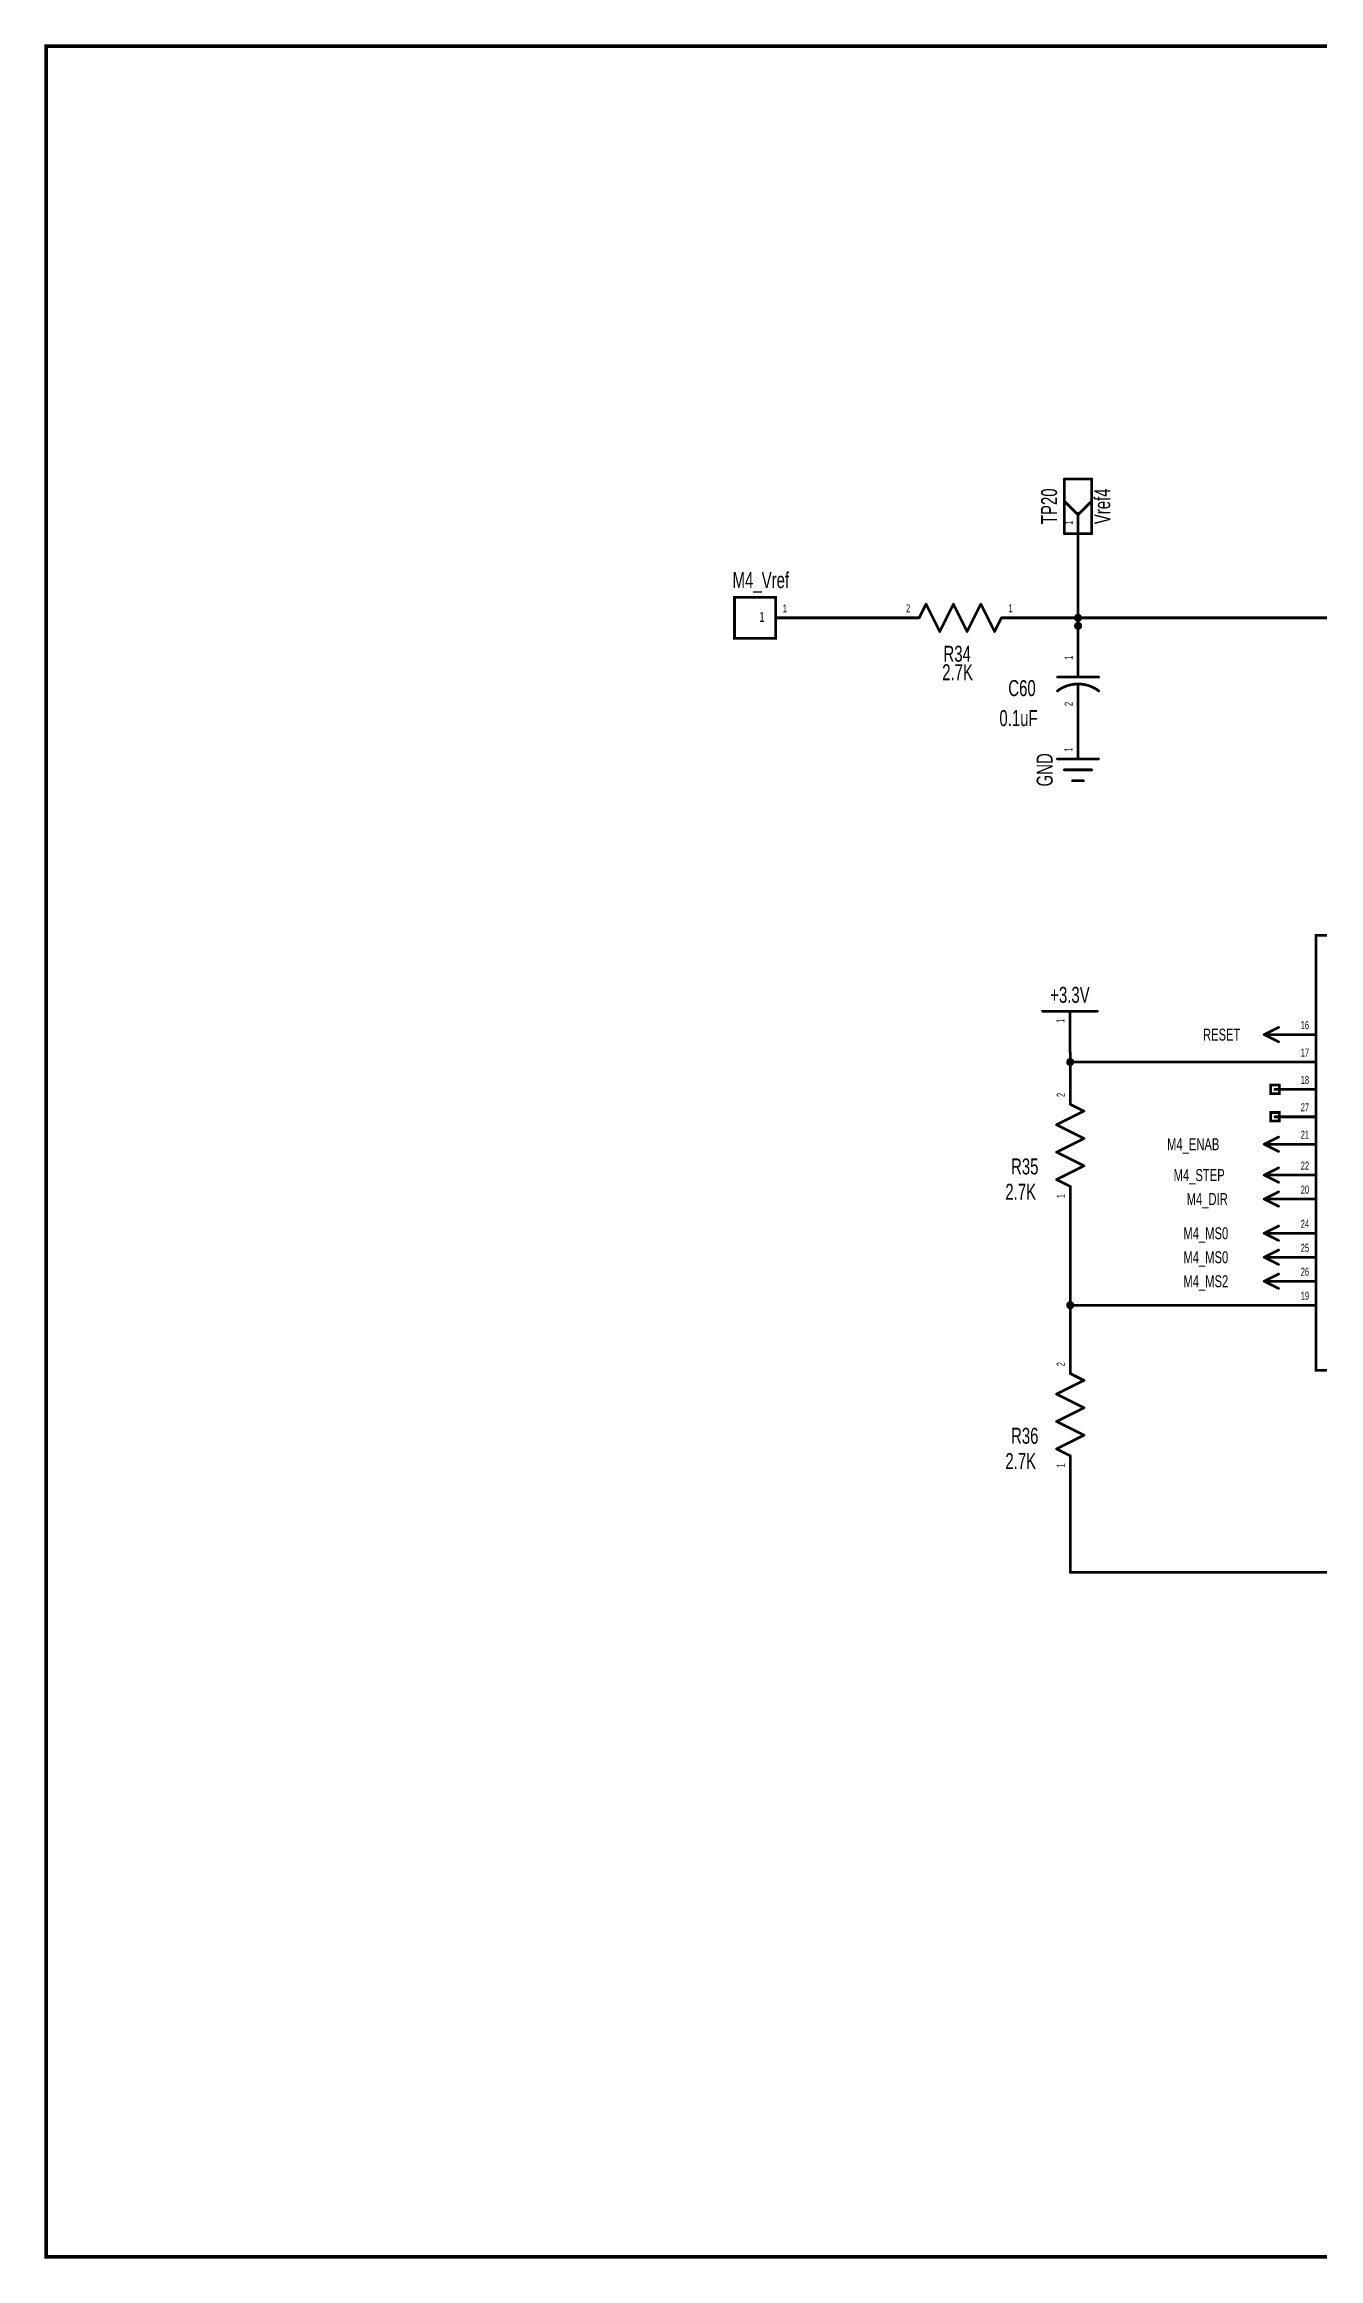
# Model space of a CAD drawing. Extents: x -2.5 to 9, y -2.1 to 6.
# Drawn here: x -2.52 to 2.13, y -2.1 to 5.98 of the extents above; entities that cross this region are included whole.
import ezdxf
from ezdxf.enums import TextEntityAlignment as Align

# ---------------------------------------------------------------- set-up
doc = ezdxf.new("R2010")
doc.units = 0
for name, color, linetype in [('Element', 253, 'CONTINUOUS'), ('Net', 50, 'CONTINUOUS'), ('Pin', 50, 'CONTINUOUS'), ('Titles', 253, 'CONTINUOUS')]:
    doc.layers.add(name, color=color, linetype=linetype)

msp = doc.modelspace()

# ---------------------------------------------------------------- linework, layer by layer
at = {"layer": 'Element', "linetype": 'CONTINUOUS'}
for points, const_width in [([(1.2035, 4.3964), (1.3035, 4.3964)], 0.0098), ([(1.2035, 4.1964), (1.2035, 4.3964)], 0.0098), ([(1.3035, 4.3964), (1.3035, 4.1964)], 0.0098), ([(1.2035, 4.3152), (1.2535, 4.2652)], 0.0098), ([(1.3035, 4.3152), (1.2535, 4.2652)], 0.0098), ([(1.2535, 4.2714), (1.2535, 4.1964)], 0.0098), ([(1.3035, 4.1964), (1.2035, 4.1964)], 0.0098), ([(0.1499, 3.9644), (0, 3.9644), (0, 3.8144), (0.1499, 3.8144), (0.1499, 3.9644)], 0.0098), ([(0.6988, 3.9394), (0.6738, 3.8894)], 0.0098), ([(0.7488, 3.8394), (0.6988, 3.9394)], 0.0098), ([(0.7988, 3.9394), (0.7488, 3.8394)], 0.0098), ([(0.8488, 3.8394), (0.7988, 3.9394)], 0.0098), ([(0.8988, 3.9394), (0.8488, 3.8394)], 0.0098), ([(0.9488, 3.8394), (0.8988, 3.9394)], 0.0098), ([(0.9738, 3.8894), (0.9488, 3.8394)], 0.0098), ([(1.329, 3.6228), (1.3224, 3.6275), (1.3155, 3.6317), (1.3084, 3.6355), (1.301, 3.6387), (1.2934, 3.6416), (1.2857, 3.6439), (1.2778, 3.6457), (1.2699, 3.647), (1.2618, 3.6478), (1.2538, 3.648), (1.2457, 3.6477), (1.2377, 3.647), (1.2297, 3.6457), (1.2218, 3.6439), (1.2141, 3.6415), (1.2065, 3.6387), (1.1992, 3.6354), (1.192, 3.6317), (1.1851, 3.6275), (1.1785, 3.6228)], 0.01), ([(1.1788, 3.673), (1.3288, 3.673)], 0.0098), ([(1.2538, 3.71), (1.2538, 3.673)], 0.0098), ([(1.2538, 3.648), (1.2538, 3.61)], 0.0098), ([(1.1783, 3.3747), (1.3283, 3.3747)], 0.0098), ([(1.2033, 3.3347), (1.3033, 3.3347)], 0.0098), ([(1.2333, 3.2947), (1.2733, 3.2947)], 0.0098), ([(2.122, 2.7309), (2.9845, 2.7309), (2.9845, 1.1434), (2.122, 1.1434), (2.122, 2.7309)], 0.0098), ([(1.124, 2.4539), (1.324, 2.4539)], 0.0098), ([(1.2751, 2.0894), (1.2251, 2.1144)], 0.0098), ([(1.1751, 2.0394), (1.2751, 2.0894)], 0.0098), ([(1.2751, 1.9894), (1.1751, 2.0394)], 0.0098), ([(1.1751, 1.9394), (1.2751, 1.9894)], 0.0098), ([(1.2751, 1.8894), (1.1751, 1.9394)], 0.0098), ([(1.1751, 1.8394), (1.2751, 1.8894)], 0.0098), ([(1.2251, 1.8144), (1.1751, 1.8394)], 0.0098), ([(1.2751, 1.1066), (1.2251, 1.1316)], 0.0098), ([(1.1751, 1.0566), (1.2751, 1.1066)], 0.0098), ([(1.2751, 1.0066), (1.1751, 1.0566)], 0.0098), ([(1.1751, 0.9566), (1.2751, 1.0066)], 0.0098), ([(1.2751, 0.9066), (1.1751, 0.9566)], 0.0098), ([(1.1751, 0.8566), (1.2751, 0.9066)], 0.0098), ([(1.2251, 0.8316), (1.1751, 0.8566)], 0.0098)]:
    msp.add_lwpolyline(points, dxfattribs=dict(at, const_width=const_width))
for points, const_width in [([(1.201, 4.3964, 1), (1.206, 4.3964, 1), (1.201, 4.3964, 1)], 0.0049), ([(1.201, 4.3964, 1), (1.206, 4.3964, 1), (1.201, 4.3964, 1)], 0.0049), ([(1.301, 4.3964, 1), (1.306, 4.3964, 1), (1.301, 4.3964, 1)], 0.0049), ([(1.301, 4.3964, 1), (1.306, 4.3964, 1), (1.301, 4.3964, 1)], 0.0049), ([(1.201, 4.3152, 1), (1.206, 4.3152, 1), (1.201, 4.3152, 1)], 0.0049), ([(1.301, 4.3152, 1), (1.306, 4.3152, 1), (1.301, 4.3152, 1)], 0.0049), ([(1.251, 4.2714, 1), (1.256, 4.2714, 1), (1.251, 4.2714, 1)], 0.0049), ([(1.251, 4.2652, 1), (1.256, 4.2652, 1), (1.251, 4.2652, 1)], 0.0049), ([(1.251, 4.2652, 1), (1.256, 4.2652, 1), (1.251, 4.2652, 1)], 0.0049), ([(1.201, 4.1964, 1), (1.206, 4.1964, 1), (1.201, 4.1964, 1)], 0.0049), ([(1.201, 4.1964, 1), (1.206, 4.1964, 1), (1.201, 4.1964, 1)], 0.0049), ([(1.251, 4.1964, 1), (1.256, 4.1964, 1), (1.251, 4.1964, 1)], 0.0049), ([(1.301, 4.1964, 1), (1.306, 4.1964, 1), (1.301, 4.1964, 1)], 0.0049), ([(1.301, 4.1964, 1), (1.306, 4.1964, 1), (1.301, 4.1964, 1)], 0.0049), ([(0.6714, 3.8894, 1), (0.6763, 3.8894, 1), (0.6714, 3.8894, 1)], 0.0049), ([(0.6964, 3.9394, 1), (0.7013, 3.9394, 1), (0.6964, 3.9394, 1)], 0.0049), ([(0.6964, 3.9394, 1), (0.7013, 3.9394, 1), (0.6964, 3.9394, 1)], 0.0049), ([(0.7964, 3.9394, 1), (0.8013, 3.9394, 1), (0.7964, 3.9394, 1)], 0.0049), ([(0.7964, 3.9394, 1), (0.8013, 3.9394, 1), (0.7964, 3.9394, 1)], 0.0049), ([(0.8964, 3.9394, 1), (0.9013, 3.9394, 1), (0.8964, 3.9394, 1)], 0.0049), ([(0.8964, 3.9394, 1), (0.9013, 3.9394, 1), (0.8964, 3.9394, 1)], 0.0049), ([(0.9714, 3.8894, 1), (0.9763, 3.8894, 1), (0.9714, 3.8894, 1)], 0.0049), ([(0.7464, 3.8394, 1), (0.7513, 3.8394, 1), (0.7464, 3.8394, 1)], 0.0049), ([(0.7464, 3.8394, 1), (0.7513, 3.8394, 1), (0.7464, 3.8394, 1)], 0.0049), ([(0.8464, 3.8394, 1), (0.8513, 3.8394, 1), (0.8464, 3.8394, 1)], 0.0049), ([(0.8464, 3.8394, 1), (0.8513, 3.8394, 1), (0.8464, 3.8394, 1)], 0.0049), ([(0.9464, 3.8394, 1), (0.9513, 3.8394, 1), (0.9464, 3.8394, 1)], 0.0049), ([(0.9464, 3.8394, 1), (0.9513, 3.8394, 1), (0.9464, 3.8394, 1)], 0.0049), ([(1.1763, 3.673, 1), (1.1812, 3.673, 1), (1.1763, 3.673, 1)], 0.0049), ([(1.2513, 3.71, 1), (1.2562, 3.71, 1), (1.2513, 3.71, 1)], 0.0049), ([(1.2513, 3.673, 1), (1.2562, 3.673, 1), (1.2513, 3.673, 1)], 0.0049), ([(1.2513, 3.648, 1), (1.2562, 3.648, 1), (1.2513, 3.648, 1)], 0.0049), ([(1.3263, 3.673, 1), (1.3312, 3.673, 1), (1.3263, 3.673, 1)], 0.0049), ([(1.176, 3.6228, 1), (1.181, 3.6228, 1), (1.176, 3.6228, 1)], 0.005), ([(1.2513, 3.61, 1), (1.2562, 3.61, 1), (1.2513, 3.61, 1)], 0.0049), ([(1.3265, 3.6228, 1), (1.3315, 3.6228, 1), (1.3265, 3.6228, 1)], 0.005), ([(1.1758, 3.3747, 1), (1.1807, 3.3747, 1), (1.1758, 3.3747, 1)], 0.0049), ([(1.2008, 3.3347, 1), (1.2057, 3.3347, 1), (1.2008, 3.3347, 1)], 0.0049), ([(1.3008, 3.3347, 1), (1.3057, 3.3347, 1), (1.3008, 3.3347, 1)], 0.0049), ([(1.3258, 3.3747, 1), (1.3307, 3.3747, 1), (1.3258, 3.3747, 1)], 0.0049), ([(1.2308, 3.2947, 1), (1.2357, 3.2947, 1), (1.2308, 3.2947, 1)], 0.0049), ([(1.2708, 3.2947, 1), (1.2757, 3.2947, 1), (1.2708, 3.2947, 1)], 0.0049), ([(1.1215, 2.4539, 1), (1.1264, 2.4539, 1), (1.1215, 2.4539, 1)], 0.0049), ([(1.3215, 2.4539, 1), (1.3264, 2.4539, 1), (1.3215, 2.4539, 1)], 0.0049), ([(1.2226, 2.1144, 1), (1.2275, 2.1144, 1), (1.2226, 2.1144, 1)], 0.0049), ([(1.1726, 2.0394, 1), (1.1775, 2.0394, 1), (1.1726, 2.0394, 1)], 0.0049), ([(1.1726, 2.0394, 1), (1.1775, 2.0394, 1), (1.1726, 2.0394, 1)], 0.0049), ([(1.2726, 2.0894, 1), (1.2775, 2.0894, 1), (1.2726, 2.0894, 1)], 0.0049), ([(1.2726, 2.0894, 1), (1.2775, 2.0894, 1), (1.2726, 2.0894, 1)], 0.0049), ([(1.1726, 1.9394, 1), (1.1775, 1.9394, 1), (1.1726, 1.9394, 1)], 0.0049), ([(1.1726, 1.9394, 1), (1.1775, 1.9394, 1), (1.1726, 1.9394, 1)], 0.0049), ([(1.2726, 1.9894, 1), (1.2775, 1.9894, 1), (1.2726, 1.9894, 1)], 0.0049), ([(1.2726, 1.9894, 1), (1.2775, 1.9894, 1), (1.2726, 1.9894, 1)], 0.0049), ([(1.2726, 1.8894, 1), (1.2775, 1.8894, 1), (1.2726, 1.8894, 1)], 0.0049), ([(1.2726, 1.8894, 1), (1.2775, 1.8894, 1), (1.2726, 1.8894, 1)], 0.0049), ([(1.1726, 1.8394, 1), (1.1775, 1.8394, 1), (1.1726, 1.8394, 1)], 0.0049), ([(1.1726, 1.8394, 1), (1.1775, 1.8394, 1), (1.1726, 1.8394, 1)], 0.0049), ([(1.2226, 1.8144, 1), (1.2275, 1.8144, 1), (1.2226, 1.8144, 1)], 0.0049), ([(1.2226, 1.1316, 1), (1.2275, 1.1316, 1), (1.2226, 1.1316, 1)], 0.0049), ([(1.1726, 1.0566, 1), (1.1775, 1.0566, 1), (1.1726, 1.0566, 1)], 0.0049), ([(1.1726, 1.0566, 1), (1.1775, 1.0566, 1), (1.1726, 1.0566, 1)], 0.0049), ([(1.2726, 1.1066, 1), (1.2775, 1.1066, 1), (1.2726, 1.1066, 1)], 0.0049), ([(1.2726, 1.1066, 1), (1.2775, 1.1066, 1), (1.2726, 1.1066, 1)], 0.0049), ([(1.2726, 1.0066, 1), (1.2775, 1.0066, 1), (1.2726, 1.0066, 1)], 0.0049), ([(1.2726, 1.0066, 1), (1.2775, 1.0066, 1), (1.2726, 1.0066, 1)], 0.0049), ([(1.1726, 0.9566, 1), (1.1775, 0.9566, 1), (1.1726, 0.9566, 1)], 0.0049), ([(1.1726, 0.9566, 1), (1.1775, 0.9566, 1), (1.1726, 0.9566, 1)], 0.0049), ([(1.2726, 0.9066, 1), (1.2775, 0.9066, 1), (1.2726, 0.9066, 1)], 0.0049), ([(1.2726, 0.9066, 1), (1.2775, 0.9066, 1), (1.2726, 0.9066, 1)], 0.0049), ([(1.1726, 0.8566, 1), (1.1775, 0.8566, 1), (1.1726, 0.8566, 1)], 0.0049), ([(1.1726, 0.8566, 1), (1.1775, 0.8566, 1), (1.1726, 0.8566, 1)], 0.0049), ([(1.2226, 0.8316, 1), (1.2275, 0.8316, 1), (1.2226, 0.8316, 1)], 0.0049)]:
    msp.add_lwpolyline(points, format="xyb", dxfattribs=dict(at, const_width=const_width))
at = {"layer": 'Net', "linetype": 'CONTINUOUS', "const_width": 0.0049}
for points in [[(1.251, 4.1214, 1), (1.256, 4.1214, 1), (1.251, 4.1214, 1)], [(0.2974, 3.8894, 1), (0.3024, 3.8894, 1), (0.2974, 3.8894, 1)], [(0.5214, 3.8894, 1), (0.5263, 3.8894, 1), (0.5214, 3.8894, 1)], [(1.1214, 3.8894, 1), (1.1263, 3.8894, 1), (1.1214, 3.8894, 1)], [(1.2412, 3.8894, 1), (1.2461, 3.8894, 1), (1.2412, 3.8894, 1)], [(1.251, 3.8894, 1), (1.256, 3.8894, 1), (1.251, 3.8894, 1)], [(1.2513, 3.8894, 1), (1.2562, 3.8894, 1), (1.2513, 3.8894, 1)], [(1.2513, 3.8894, 1), (1.2562, 3.8894, 1), (1.2513, 3.8894, 1)], [(1.2415, 3.86, 1), (1.2464, 3.86, 1), (1.2415, 3.86, 1)], [(1.251, 3.86, 1), (1.256, 3.86, 1), (1.251, 3.86, 1)], [(1.251, 3.86, 1), (1.256, 3.86, 1), (1.251, 3.86, 1)], [(1.2513, 3.86, 1), (1.2562, 3.86, 1), (1.2513, 3.86, 1)], [(1.2513, 3.86, 1), (1.2562, 3.86, 1), (1.2513, 3.86, 1)], [(1.2513, 3.5247, 1), (1.2562, 3.5247, 1), (1.2513, 3.5247, 1)], [(1.2513, 3.46, 1), (1.2562, 3.46, 1), (1.2513, 3.46, 1)], [(1.2128, 2.2684, 1), (1.2177, 2.2684, 1), (1.2128, 2.2684, 1)], [(1.2226, 2.3039, 1), (1.2275, 2.3039, 1), (1.2226, 2.3039, 1)], [(1.2226, 2.2684, 1), (1.2275, 2.2684, 1), (1.2226, 2.2684, 1)], [(1.2226, 2.2684, 1), (1.2275, 2.2684, 1), (1.2226, 2.2684, 1)], [(1.9695, 2.2684, 1), (1.9745, 2.2684, 1), (1.9695, 2.2684, 1)], [(1.2226, 1.6644, 1), (1.2275, 1.6644, 1), (1.2226, 1.6644, 1)], [(1.2128, 1.3809, 1), (1.2177, 1.3809, 1), (1.2128, 1.3809, 1)], [(1.2226, 1.3809, 1), (1.2275, 1.3809, 1), (1.2226, 1.3809, 1)], [(1.2226, 1.3809, 1), (1.2275, 1.3809, 1), (1.2226, 1.3809, 1)], [(1.2226, 1.3809, 1), (1.2275, 1.3809, 1), (1.2226, 1.3809, 1)], [(1.9695, 1.3809, 1), (1.9745, 1.3809, 1), (1.9695, 1.3809, 1)], [(1.2226, 1.2816, 1), (1.2275, 1.2816, 1), (1.2226, 1.2816, 1)], [(1.2226, 0.6816, 1), (1.2275, 0.6816, 1), (1.2226, 0.6816, 1)], [(1.2226, 0.406, 1), (1.2275, 0.406, 1), (1.2226, 0.406, 1)], [(1.2226, 0.406, 1), (1.2275, 0.406, 1), (1.2226, 0.406, 1)]]:
    msp.add_lwpolyline(points, format="xyb", dxfattribs=at)
at = {"layer": 'Net', "linetype": 'CONTINUOUS', "const_width": 0.0098}
for points in [[(1.2535, 4.1214), (1.2535, 3.86)], [(0.2999, 3.8894), (0.5238, 3.8894)], [(1.1238, 3.8894), (1.2538, 3.8894)], [(1.2437, 3.8894), (1.2441, 3.8864), (1.2455, 3.8837), (1.2477, 3.8815), (1.2505, 3.8801), (1.2535, 3.8796), (1.2565, 3.8801), (1.2593, 3.8815), (1.2615, 3.8837), (1.2629, 3.8864), (1.2633, 3.8894), (1.2629, 3.8925), (1.2615, 3.8952), (1.2593, 3.8974), (1.2565, 3.8988), (1.2535, 3.8993), (1.2505, 3.8988), (1.2477, 3.8974), (1.2455, 3.8952), (1.2441, 3.8925), (1.2437, 3.8894)], [(2.247, 3.8894), (1.2535, 3.8894)], [(1.2538, 3.8894), (1.2538, 3.86)], [(1.2439, 3.86), (1.2444, 3.857), (1.2458, 3.8542), (1.248, 3.852), (1.2507, 3.8506), (1.2538, 3.8502), (1.2568, 3.8506), (1.2595, 3.852), (1.2617, 3.8542), (1.2631, 3.857), (1.2636, 3.86), (1.2631, 3.863), (1.2617, 3.8658), (1.2595, 3.868), (1.2568, 3.8694), (1.2538, 3.8698), (1.2507, 3.8694), (1.248, 3.868), (1.2458, 3.8658), (1.2444, 3.863), (1.2439, 3.86)], [(1.2535, 3.86), (1.2538, 3.86)], [(1.2538, 3.5247), (1.2538, 3.46)], [(1.2152, 2.2684), (1.2157, 2.2654), (1.2171, 2.2626), (1.2193, 2.2604), (1.222, 2.259), (1.2251, 2.2586), (1.2281, 2.259), (1.2308, 2.2604), (1.233, 2.2626), (1.2344, 2.2654), (1.2349, 2.2684), (1.2344, 2.2714), (1.233, 2.2742), (1.2308, 2.2764), (1.2281, 2.2778), (1.2251, 2.2782), (1.222, 2.2778), (1.2193, 2.2764), (1.2171, 2.2742), (1.2157, 2.2714), (1.2152, 2.2684)], [(1.2251, 2.3039), (1.2251, 2.2684)], [(1.2251, 2.2684), (1.972, 2.2684)], [(1.2251, 1.3809), (1.2251, 1.6644)], [(1.2152, 1.3809), (1.2157, 1.3779), (1.2171, 1.3751), (1.2193, 1.3729), (1.222, 1.3715), (1.2251, 1.3711), (1.2281, 1.3715), (1.2308, 1.3729), (1.233, 1.3751), (1.2344, 1.3779), (1.2349, 1.3809), (1.2344, 1.3839), (1.233, 1.3867), (1.2308, 1.3889), (1.2281, 1.3903), (1.2251, 1.3907), (1.222, 1.3903), (1.2193, 1.3889), (1.2171, 1.3867), (1.2157, 1.3839), (1.2152, 1.3809)], [(1.972, 1.3809), (1.2251, 1.3809)], [(1.2251, 1.2816), (1.2251, 1.3809)], [(1.2251, 0.6816), (1.2251, 0.406)], [(1.2251, 0.406), (2.4216, 0.406)]]:
    msp.add_lwpolyline(points, dxfattribs=at)
at = {"layer": 'Pin', "linetype": 'CONTINUOUS', "const_width": 0.0049}
for points in [[(1.251, 4.2714, 1), (1.256, 4.2714, 1), (1.251, 4.2714, 1)], [(1.251, 4.1214, 1), (1.256, 4.1214, 1), (1.251, 4.1214, 1)], [(0.1474, 3.8894, 1), (0.1524, 3.8894, 1), (0.1474, 3.8894, 1)], [(0.2974, 3.8894, 1), (0.3024, 3.8894, 1), (0.2974, 3.8894, 1)], [(0.5214, 3.8894, 1), (0.5263, 3.8894, 1), (0.5214, 3.8894, 1)], [(0.6714, 3.8894, 1), (0.6763, 3.8894, 1), (0.6714, 3.8894, 1)], [(0.9714, 3.8894, 1), (0.9763, 3.8894, 1), (0.9714, 3.8894, 1)], [(1.1214, 3.8894, 1), (1.1263, 3.8894, 1), (1.1214, 3.8894, 1)], [(1.2513, 3.86, 1), (1.2562, 3.86, 1), (1.2513, 3.86, 1)], [(1.2513, 3.71, 1), (1.2562, 3.71, 1), (1.2513, 3.71, 1)], [(1.2513, 3.61, 1), (1.2562, 3.61, 1), (1.2513, 3.61, 1)], [(1.2508, 3.5247, 1), (1.2557, 3.5247, 1), (1.2508, 3.5247, 1)], [(1.2513, 3.46, 1), (1.2562, 3.46, 1), (1.2513, 3.46, 1)], [(1.2508, 3.3747, 1), (1.2557, 3.3747, 1), (1.2508, 3.3747, 1)], [(1.2215, 2.4539, 1), (1.2264, 2.4539, 1), (1.2215, 2.4539, 1)], [(1.9302, 2.3684, 1), (1.9351, 2.3684, 1), (1.9302, 2.3684, 1)], [(1.9302, 2.3684, 1), (1.9351, 2.3684, 1), (1.9302, 2.3684, 1)], [(1.9302, 2.3684, 1), (1.9351, 2.3684, 1), (1.9302, 2.3684, 1)], [(1.9695, 2.3684, 1), (1.9745, 2.3684, 1), (1.9695, 2.3684, 1)], [(1.9695, 2.3684, 1), (1.9745, 2.3684, 1), (1.9695, 2.3684, 1)], [(1.9827, 2.3947, 1), (1.9876, 2.3947, 1), (1.9827, 2.3947, 1)], [(1.9827, 2.3422, 1), (1.9876, 2.3422, 1), (1.9827, 2.3422, 1)], [(2.1195, 2.3684, 1), (2.1245, 2.3684, 1), (2.1195, 2.3684, 1)], [(1.2215, 2.3039, 1), (1.2264, 2.3039, 1), (1.2215, 2.3039, 1)], [(1.2226, 2.2644, 1), (1.2275, 2.2644, 1), (1.2226, 2.2644, 1)], [(1.9695, 2.2684, 1), (1.9745, 2.2684, 1), (1.9695, 2.2684, 1)], [(2.1195, 2.2684, 1), (2.1245, 2.2684, 1), (2.1195, 2.2684, 1)], [(1.2226, 2.1144, 1), (1.2275, 2.1144, 1), (1.2226, 2.1144, 1)], [(1.9695, 2.1684, 1), (1.9745, 2.1684, 1), (1.9695, 2.1684, 1)], [(2.1195, 2.1684, 1), (2.1245, 2.1684, 1), (2.1195, 2.1684, 1)], [(1.9695, 2.0684, 1), (1.9745, 2.0684, 1), (1.9695, 2.0684, 1)], [(2.1195, 2.0684, 1), (2.1245, 2.0684, 1), (2.1195, 2.0684, 1)], [(1.9302, 1.9684, 1), (1.9351, 1.9684, 1), (1.9302, 1.9684, 1)], [(1.9302, 1.9684, 1), (1.9351, 1.9684, 1), (1.9302, 1.9684, 1)], [(1.9302, 1.9684, 1), (1.9351, 1.9684, 1), (1.9302, 1.9684, 1)], [(1.9695, 1.9684, 1), (1.9745, 1.9684, 1), (1.9695, 1.9684, 1)], [(1.9695, 1.9684, 1), (1.9745, 1.9684, 1), (1.9695, 1.9684, 1)], [(1.9827, 1.9946, 1), (1.9876, 1.9946, 1), (1.9827, 1.9946, 1)], [(1.9827, 1.9422, 1), (1.9876, 1.9422, 1), (1.9827, 1.9422, 1)], [(2.1195, 1.9684, 1), (2.1245, 1.9684, 1), (2.1195, 1.9684, 1)], [(1.9302, 1.8559, 1), (1.9351, 1.8559, 1), (1.9302, 1.8559, 1)], [(1.9302, 1.8559, 1), (1.9351, 1.8559, 1), (1.9302, 1.8559, 1)], [(1.9302, 1.8559, 1), (1.9351, 1.8559, 1), (1.9302, 1.8559, 1)], [(1.9695, 1.8559, 1), (1.9745, 1.8559, 1), (1.9695, 1.8559, 1)], [(1.9695, 1.8559, 1), (1.9745, 1.8559, 1), (1.9695, 1.8559, 1)], [(1.9827, 1.8822, 1), (1.9876, 1.8822, 1), (1.9827, 1.8822, 1)], [(2.1195, 1.8559, 1), (2.1245, 1.8559, 1), (2.1195, 1.8559, 1)], [(1.2226, 1.8144, 1), (1.2275, 1.8144, 1), (1.2226, 1.8144, 1)], [(1.9827, 1.8297, 1), (1.9876, 1.8297, 1), (1.9827, 1.8297, 1)], [(1.9827, 1.7946, 1), (1.9876, 1.7946, 1), (1.9827, 1.7946, 1)], [(1.9302, 1.7684, 1), (1.9351, 1.7684, 1), (1.9302, 1.7684, 1)], [(1.9302, 1.7684, 1), (1.9351, 1.7684, 1), (1.9302, 1.7684, 1)], [(1.9302, 1.7684, 1), (1.9351, 1.7684, 1), (1.9302, 1.7684, 1)], [(1.9695, 1.7684, 1), (1.9745, 1.7684, 1), (1.9695, 1.7684, 1)], [(1.9695, 1.7684, 1), (1.9745, 1.7684, 1), (1.9695, 1.7684, 1)], [(1.9827, 1.7422, 1), (1.9876, 1.7422, 1), (1.9827, 1.7422, 1)], [(2.1195, 1.7684, 1), (2.1245, 1.7684, 1), (2.1195, 1.7684, 1)], [(1.2226, 1.6644, 1), (1.2275, 1.6644, 1), (1.2226, 1.6644, 1)], [(1.9302, 1.6434, 1), (1.9351, 1.6434, 1), (1.9302, 1.6434, 1)], [(1.9302, 1.6434, 1), (1.9351, 1.6434, 1), (1.9302, 1.6434, 1)], [(1.9302, 1.6434, 1), (1.9351, 1.6434, 1), (1.9302, 1.6434, 1)], [(1.9695, 1.6434, 1), (1.9745, 1.6434, 1), (1.9695, 1.6434, 1)], [(1.9695, 1.6434, 1), (1.9745, 1.6434, 1), (1.9695, 1.6434, 1)], [(1.9827, 1.6697, 1), (1.9876, 1.6697, 1), (1.9827, 1.6697, 1)], [(1.9827, 1.6172, 1), (1.9876, 1.6172, 1), (1.9827, 1.6172, 1)], [(2.1195, 1.6434, 1), (2.1245, 1.6434, 1), (2.1195, 1.6434, 1)], [(1.9302, 1.5559, 1), (1.9351, 1.5559, 1), (1.9302, 1.5559, 1)], [(1.9302, 1.5559, 1), (1.9351, 1.5559, 1), (1.9302, 1.5559, 1)], [(1.9302, 1.5559, 1), (1.9351, 1.5559, 1), (1.9302, 1.5559, 1)], [(1.9695, 1.5559, 1), (1.9745, 1.5559, 1), (1.9695, 1.5559, 1)], [(1.9695, 1.5559, 1), (1.9745, 1.5559, 1), (1.9695, 1.5559, 1)], [(1.9827, 1.5821, 1), (1.9876, 1.5821, 1), (1.9827, 1.5821, 1)], [(2.1195, 1.5559, 1), (2.1245, 1.5559, 1), (2.1195, 1.5559, 1)], [(1.9302, 1.4684, 1), (1.9351, 1.4684, 1), (1.9302, 1.4684, 1)], [(1.9302, 1.4684, 1), (1.9351, 1.4684, 1), (1.9302, 1.4684, 1)], [(1.9302, 1.4684, 1), (1.9351, 1.4684, 1), (1.9302, 1.4684, 1)], [(1.9695, 1.4684, 1), (1.9745, 1.4684, 1), (1.9695, 1.4684, 1)], [(1.9695, 1.4684, 1), (1.9745, 1.4684, 1), (1.9695, 1.4684, 1)], [(1.9827, 1.5297, 1), (1.9876, 1.5297, 1), (1.9827, 1.5297, 1)], [(1.9827, 1.4947, 1), (1.9876, 1.4947, 1), (1.9827, 1.4947, 1)], [(2.1195, 1.4684, 1), (2.1245, 1.4684, 1), (2.1195, 1.4684, 1)], [(1.9695, 1.3809, 1), (1.9745, 1.3809, 1), (1.9695, 1.3809, 1)], [(1.9827, 1.4422, 1), (1.9876, 1.4422, 1), (1.9827, 1.4422, 1)], [(2.1195, 1.3809, 1), (2.1245, 1.3809, 1), (2.1195, 1.3809, 1)], [(1.2226, 1.2816, 1), (1.2275, 1.2816, 1), (1.2226, 1.2816, 1)], [(1.2226, 1.1316, 1), (1.2275, 1.1316, 1), (1.2226, 1.1316, 1)], [(1.2226, 0.8316, 1), (1.2275, 0.8316, 1), (1.2226, 0.8316, 1)], [(1.2226, 0.6816, 1), (1.2275, 0.6816, 1), (1.2226, 0.6816, 1)]]:
    msp.add_lwpolyline(points, format="xyb", dxfattribs=at)
at = {"layer": 'Pin', "linetype": 'CONTINUOUS', "const_width": 0.0098}
for points in [[(1.2535, 4.2714), (1.2535, 4.1214)], [(0.1499, 3.8894), (0.2999, 3.8894)], [(0.6738, 3.8894), (0.5238, 3.8894)], [(0.9738, 3.8894), (1.1238, 3.8894)], [(1.2538, 3.71), (1.2538, 3.86)], [(1.2538, 3.61), (1.2538, 3.46)], [(1.2533, 3.3747), (1.2533, 3.5247)], [(1.224, 2.4539), (1.224, 2.3039)], [(1.9851, 2.3947), (1.9326, 2.3684)], [(1.9851, 2.3422), (1.9326, 2.3684)], [(1.972, 2.3684), (1.9326, 2.3684)], [(2.122, 2.3684), (1.972, 2.3684)], [(1.2251, 2.1144), (1.2251, 2.2644)], [(2.122, 2.2684), (1.972, 2.2684)], [(1.9563, 2.1842), (1.9878, 2.1842), (1.9878, 2.1527), (1.9563, 2.1527), (1.9563, 2.1842)], [(2.122, 2.1684), (1.972, 2.1684)], [(1.9563, 2.0842), (1.9878, 2.0842), (1.9878, 2.0527), (1.9563, 2.0527), (1.9563, 2.0842)], [(2.122, 2.0684), (1.972, 2.0684)], [(1.9851, 1.9946), (1.9326, 1.9684)], [(1.9851, 1.9422), (1.9326, 1.9684)], [(1.972, 1.9684), (1.9326, 1.9684)], [(2.122, 1.9684), (1.972, 1.9684)], [(1.9851, 1.8822), (1.9326, 1.8559)], [(1.9851, 1.8297), (1.9326, 1.8559)], [(1.972, 1.8559), (1.9326, 1.8559)], [(2.122, 1.8559), (1.972, 1.8559)], [(1.2251, 1.8144), (1.2251, 1.6644)], [(1.9851, 1.7946), (1.9326, 1.7684)], [(1.9851, 1.7422), (1.9326, 1.7684)], [(1.972, 1.7684), (1.9326, 1.7684)], [(2.122, 1.7684), (1.972, 1.7684)], [(1.9851, 1.6697), (1.9326, 1.6434)], [(1.9851, 1.6172), (1.9326, 1.6434)], [(1.972, 1.6434), (1.9326, 1.6434)], [(2.122, 1.6434), (1.972, 1.6434)], [(1.9851, 1.5821), (1.9326, 1.5559)], [(1.9851, 1.5297), (1.9326, 1.5559)], [(1.972, 1.5559), (1.9326, 1.5559)], [(2.122, 1.5559), (1.972, 1.5559)], [(1.9851, 1.4947), (1.9326, 1.4684)], [(1.9851, 1.4422), (1.9326, 1.4684)], [(1.972, 1.4684), (1.9326, 1.4684)], [(2.122, 1.4684), (1.972, 1.4684)], [(2.122, 1.3809), (1.972, 1.3809)], [(1.2251, 1.1316), (1.2251, 1.2816)], [(1.2251, 0.8316), (1.2251, 0.6816)]]:
    msp.add_lwpolyline(points, dxfattribs=at)
at = {"layer": 'Titles', "linetype": 'CONTINUOUS', "const_width": 0.0131}
msp.add_lwpolyline([(8.981, -2.0921), (-2.512, -2.0921), (-2.512, 5.9759), (8.981, 5.9759), (8.981, -2.0921)], dxfattribs=at)

# ---------------------------------------------------------------- texts
at = {"layer": 'Element', "width": 0.7}
for s, p in [('TP20', (1.1945, 4.2964)), ('GND', (1.1783, 3.3347))]:
    msp.add_text(s, height=0.0583, rotation=90, dxfattribs=at).set_placement(p, align=Align.BOTTOM_CENTER)
msp.add_text('Vref4', height=0.0583, rotation=90, dxfattribs=at).set_placement((1.3126, 4.2964), align=Align.TOP_CENTER)
for s, p in [('M4_Vref', (0.0961, 3.9805)), ('R34', (0.8126, 3.7116)), ('C60', (1.0491, 3.5863)), ('0.1uF', (1.0364, 3.4768)), ('+3.3V', (1.224, 2.467)), ('R35', (1.0591, 1.8407)), ('2.7K', (1.0443, 1.7483)), ('R36', (1.0591, 0.8579)), ('2.7K', (1.0443, 0.7655))]:
    msp.add_text(s, height=0.0583, dxfattribs=at).set_placement(p, align=Align.BOTTOM_CENTER)
msp.add_text('2.7K', height=0.0583, dxfattribs=at).set_placement((0.8139, 3.7201), align=Align.TOP_CENTER)
at = {"layer": 'Pin', "width": 0.7}
for s, p in [('1', (1.2043, 4.2288)), ('1', (1.2045, 3.7363)), ('2', (1.2045, 3.5674)), ('1', (1.204, 3.4009)), ('1', (1.1748, 2.4113)), ('2', (1.1758, 2.1407)), ('1', (1.1758, 1.7718)), ('2', (1.1758, 1.1579)), ('1', (1.1758, 0.789))]:
    msp.add_text(s, height=0.0292, rotation=90, dxfattribs=at).set_placement(p, align=Align.TOP_LEFT)
for s, height, p in [('1', 0.0365, (0.0908, 3.9113)), ('1', 0.0292, (0.1761, 3.9386)), ('2', 0.0292, (0.6262, 3.9387)), ('1', 0.0292, (1.0001, 3.9387)), ('RESET', 0.0437, (1.7095, 2.3903)), ('16', 0.0292, (2.0662, 2.4176)), ('17', 0.0292, (2.0662, 2.3176)), ('18', 0.0292, (2.0662, 2.2176)), ('27', 0.0292, (2.0662, 2.1176)), ('M4_ENAB', 0.0437, (1.5783, 1.9903)), ('21', 0.0292, (2.0662, 2.0176)), ('M4_STEP', 0.0437, (1.6022, 1.8778)), ('22', 0.0292, (2.0662, 1.9051)), ('M4_DIR', 0.0437, (1.6499, 1.7903)), ('20', 0.0292, (2.0662, 1.8176)), ('M4_MS0', 0.0437, (1.638, 1.6653)), ('24', 0.0292, (2.0662, 1.6926)), ('M4_MS0', 0.0437, (1.638, 1.5778)), ('25', 0.0292, (2.0662, 1.6051)), ('M4_MS2', 0.0437, (1.638, 1.4903)), ('26', 0.0292, (2.0662, 1.5176)), ('19', 0.0292, (2.0662, 1.4301))]:
    msp.add_text(s, height=height, dxfattribs=at).set_placement(p, align=Align.TOP_LEFT)

doc.saveas('drawing.dxf')
